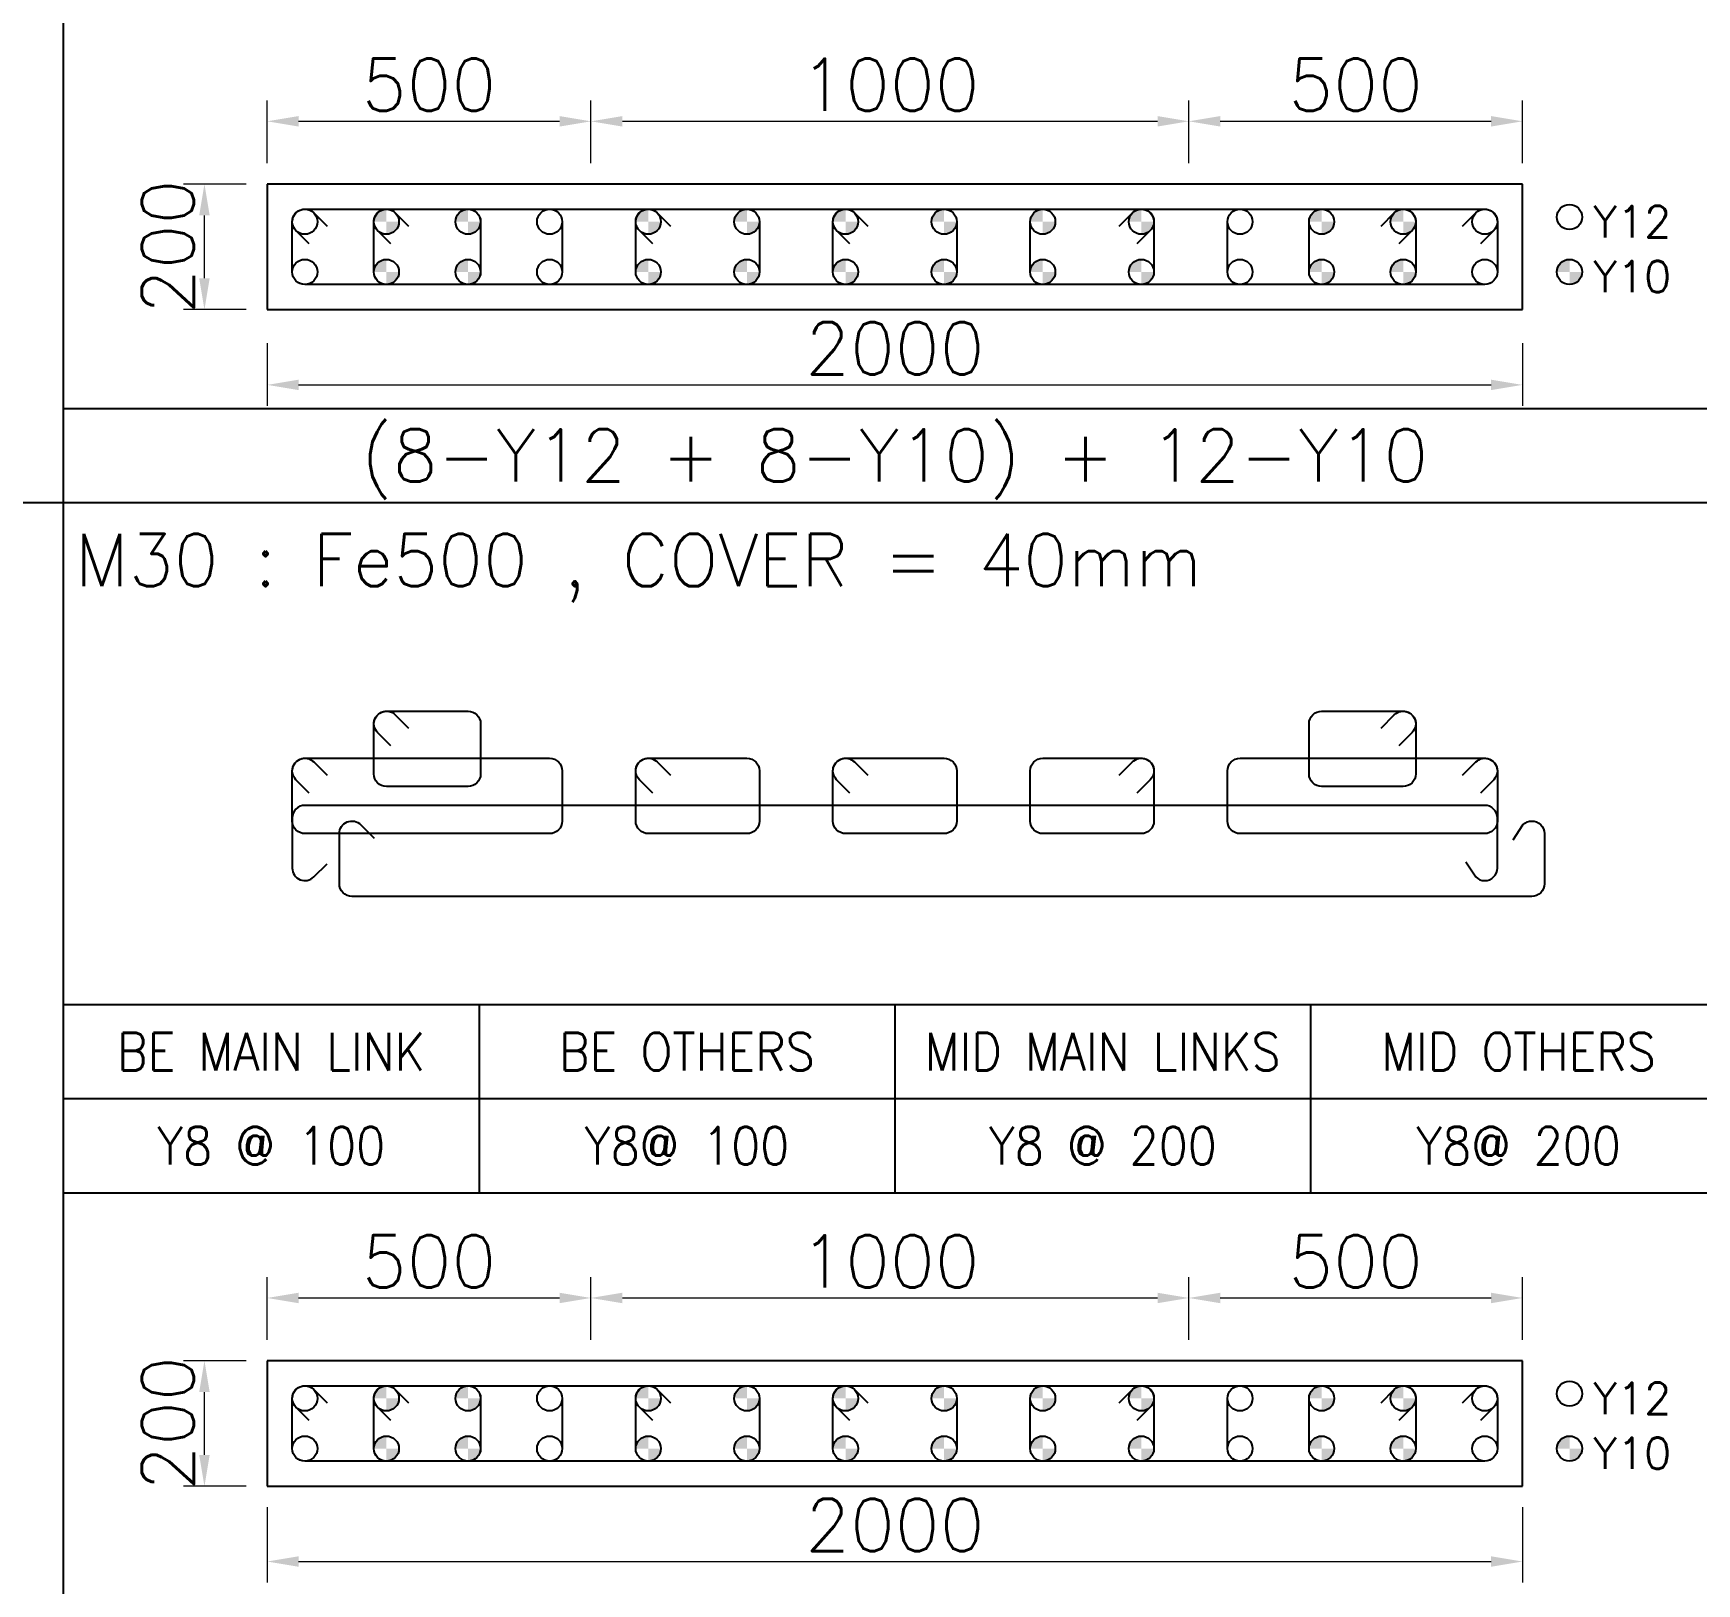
# Model space of a CAD drawing. Header units: millimetres. Extents: x -28339001 to -28288919, y 786803 to 887141.
# Drawn here: x -28332637 to -28324686, y 841807 to 849219 of the extents above; entities that cross this region are included whole.
import ezdxf
from ezdxf.enums import TextEntityAlignment as Align

# ---------------------------------------------------------------- set-up
doc = ezdxf.new("R2010")
doc.units = ezdxf.units.MM
doc.header["$LTSCALE"] = 1000
doc.header["$MEASUREMENT"] = 0
doc.header["$PDMODE"] = 34
doc.header["$PDSIZE"] = -8
doc.layers.get('0').update_dxf_attribs({"lineweight": 5})
for name, color, linetype in [('04 NORMAL TEXT.', 4, 'Continuous'), ('09 COL TEXT-SCH', 2, 'Continuous'), ('14 REINF', 6, 'Continuous'), ('22 TABLE FRAME', 5, 'Continuous'), ('23 STIRRUPS', 5, 'Continuous'), ('TEXT', 4, 'Continuous')]:
    doc.layers.add(name, color=color, linetype=linetype)
doc.layers.add('19 COLUMN', color=1, linetype='Continuous', lineweight=25)
doc.styles.add('ROMANS', font='simplex.shx')
doc.dimstyles.new('D 50', dxfattribs={"dimscale": 100, "dimtxt": 3, "dimasz": 1.5, "dimexe": 1, "dimexo": 1, "dimgap": 0.5, "dimtad": 1, "dimdec": 0, "dimdsep": 46, "dimtxsty": 'ROMANS', "dimcen": 2.5, "dimclrd": 5, "dimclre": 5, "dimclrt": 4, "dimadec": 0, "dimazin": 0, "dimtfac": 1, "dimtdec": 0, "dimtmove": 0, "dimatfit": 3, "dimfxl": 1, "dimlwd": 0, "dimlwe": 0, "dimarcsym": 0})

# ---------------------------------------------------------------- blocks, each defined once
blk = doc.blocks.new('*D33')
at = {"color": 5, "lineweight": 0, "transparency": 16777216}
for p, q in [((-28331518.5659, 842173.0245), (-28331518.5659, 841813.0245)), ((-28325518.5659, 842173.0245), (-28325518.5659, 841813.0245)), ((-28331368.5659, 841913.0245), (-28325668.5659, 841913.0245))]:
    blk.add_line(p, q, dxfattribs=at)
at = {"color": 5, "transparency": 16777216}
for points in [[(-28331368.5659, 841938.0245), (-28331368.5659, 841888.0245), (-28331518.5659, 841913.0245)], [(-28325668.5659, 841888.0245), (-28325668.5659, 841938.0245), (-28325518.5659, 841913.0245)]]:
    blk.add_solid(points, dxfattribs=at)
at = {"layer": 'Defpoints', "color": 0, "transparency": 16777216}
for p in [(-28331518.5659, 842273.0245), (-28325518.5659, 842273.0245), (-28325518.5659, 841913.0245)]:
    blk.add_point(p, dxfattribs=at)
at = {"color": 4, "transparency": 16777216, "insert": (-28328518.5659, 842088.0245), "char_height": 250, "attachment_point": 5, "style": 'ROMANS'}
blk.add_mtext('2000', dxfattribs=at)
blk = doc.blocks.new('*D34')
at = {"color": 5, "lineweight": 0, "transparency": 16777216}
for p, q in [((-28331518.5659, 847738.0245), (-28331518.5659, 847438.0245)), ((-28325518.5659, 847738.0245), (-28325518.5659, 847438.0245)), ((-28331368.5659, 847538.0245), (-28325668.5659, 847538.0245))]:
    blk.add_line(p, q, dxfattribs=at)
at = {"color": 5, "transparency": 16777216}
for points in [[(-28331368.5659, 847563.0245), (-28331368.5659, 847513.0245), (-28331518.5659, 847538.0245)], [(-28325668.5659, 847513.0245), (-28325668.5659, 847563.0245), (-28325518.5659, 847538.0245)]]:
    blk.add_solid(points, dxfattribs=at)
at = {"layer": 'Defpoints', "color": 0, "transparency": 16777216}
for p in [(-28331518.5659, 847838.0245), (-28325518.5659, 847838.0245), (-28325518.5659, 847538.0245)]:
    blk.add_point(p, dxfattribs=at)
at = {"color": 4, "transparency": 16777216, "insert": (-28328518.5659, 847713.0245), "char_height": 250, "attachment_point": 5, "style": 'ROMANS'}
blk.add_mtext('2000', dxfattribs=at)
blk = doc.blocks.new('*D83')
at = {"color": 5, "lineweight": 0, "transparency": 16777216}
for p, q in [((-28331618.5659, 842873.0245), (-28331918.5659, 842873.0245)), ((-28331818.5659, 842423.0245), (-28331818.5659, 842723.0245)), ((-28331618.5659, 842273.0245), (-28331918.5659, 842273.0245))]:
    blk.add_line(p, q, dxfattribs=at)
at = {"color": 5, "transparency": 16777216}
for points in [[(-28331793.5659, 842723.0245), (-28331843.5659, 842723.0245), (-28331818.5659, 842873.0245)], [(-28331843.5659, 842423.0245), (-28331793.5659, 842423.0245), (-28331818.5659, 842273.0245)]]:
    blk.add_solid(points, dxfattribs=at)
at = {"layer": 'Defpoints', "color": 0, "transparency": 16777216}
for p in [(-28331818.5659, 842873.0245), (-28331518.5659, 842873.0245), (-28331518.5659, 842273.0245)]:
    blk.add_point(p, dxfattribs=at)
at = {"color": 4, "transparency": 16777216, "insert": (-28331993.5659, 842573.0245), "char_height": 250, "attachment_point": 5, "rotation": 90, "style": 'ROMANS'}
blk.add_mtext('200', dxfattribs=at)
blk = doc.blocks.new('*D84')
at = {"color": 5, "lineweight": 0, "transparency": 16777216}
for p, q in [((-28331518.5659, 842973.0245), (-28331518.5659, 843273.0245)), ((-28329971.0216, 842973.0245), (-28329971.0216, 843273.0245)), ((-28331368.5659, 843173.0245), (-28330121.0216, 843173.0245))]:
    blk.add_line(p, q, dxfattribs=at)
at = {"color": 5, "transparency": 16777216}
for points in [[(-28331368.5659, 843198.0245), (-28331368.5659, 843148.0245), (-28331518.5659, 843173.0245)], [(-28330121.0216, 843148.0245), (-28330121.0216, 843198.0245), (-28329971.0216, 843173.0245)]]:
    blk.add_solid(points, dxfattribs=at)
at = {"layer": 'Defpoints', "color": 0, "transparency": 16777216}
for p in [(-28329971.0216, 843173.0245), (-28331518.5659, 842873.0245), (-28329971.0216, 842873.0245)]:
    blk.add_point(p, dxfattribs=at)
at = {"color": 4, "transparency": 16777216, "insert": (-28330744.79375, 843348.0245), "char_height": 250, "attachment_point": 5, "style": 'ROMANS'}
blk.add_mtext('500', dxfattribs=at)
blk = doc.blocks.new('*D85')
at = {"color": 5, "lineweight": 0, "transparency": 16777216}
for p, q in [((-28329971.0216, 842973.0245), (-28329971.0216, 843273.0245)), ((-28327112.9038, 842973.0245), (-28327112.9038, 843273.0245)), ((-28329821.0216, 843173.0245), (-28327262.9038, 843173.0245))]:
    blk.add_line(p, q, dxfattribs=at)
at = {"color": 5, "transparency": 16777216}
for points in [[(-28329821.0216, 843198.0245), (-28329821.0216, 843148.0245), (-28329971.0216, 843173.0245)], [(-28327262.9038, 843148.0245), (-28327262.9038, 843198.0245), (-28327112.9038, 843173.0245)]]:
    blk.add_solid(points, dxfattribs=at)
at = {"layer": 'Defpoints', "color": 0, "transparency": 16777216}
for p in [(-28327112.9038, 843173.0245), (-28329971.0216, 842873.0245), (-28327112.9038, 842873.0245)]:
    blk.add_point(p, dxfattribs=at)
at = {"color": 4, "transparency": 16777216, "insert": (-28328541.9627, 843348.0245), "char_height": 250, "attachment_point": 5, "style": 'ROMANS'}
blk.add_mtext('1000', dxfattribs=at)
blk = doc.blocks.new('*D86')
at = {"color": 5, "lineweight": 0, "transparency": 16777216}
for p, q in [((-28327112.9038, 842973.0245), (-28327112.9038, 843273.0245)), ((-28325518.5659, 842973.0245), (-28325518.5659, 843273.0245)), ((-28326962.9038, 843173.0245), (-28325668.5659, 843173.0245))]:
    blk.add_line(p, q, dxfattribs=at)
at = {"color": 5, "transparency": 16777216}
for points in [[(-28326962.9038, 843198.0245), (-28326962.9038, 843148.0245), (-28327112.9038, 843173.0245)], [(-28325668.5659, 843148.0245), (-28325668.5659, 843198.0245), (-28325518.5659, 843173.0245)]]:
    blk.add_solid(points, dxfattribs=at)
at = {"layer": 'Defpoints', "color": 0, "transparency": 16777216}
for p in [(-28325518.5659, 843173.0245), (-28327112.9038, 842873.0245), (-28325518.5659, 842873.0245)]:
    blk.add_point(p, dxfattribs=at)
at = {"color": 4, "transparency": 16777216, "insert": (-28326315.73485, 843348.0245), "char_height": 250, "attachment_point": 5, "style": 'ROMANS'}
blk.add_mtext('500', dxfattribs=at)
blk = doc.blocks.new('*D87')
at = {"color": 5, "lineweight": 0, "transparency": 16777216}
for p, q in [((-28331618.5659, 848498.0245), (-28331918.5659, 848498.0245)), ((-28331818.5659, 848048.0245), (-28331818.5659, 848348.0245)), ((-28331618.5659, 847898.0245), (-28331918.5659, 847898.0245))]:
    blk.add_line(p, q, dxfattribs=at)
at = {"color": 5, "transparency": 16777216}
for points in [[(-28331793.5659, 848348.0245), (-28331843.5659, 848348.0245), (-28331818.5659, 848498.0245)], [(-28331843.5659, 848048.0245), (-28331793.5659, 848048.0245), (-28331818.5659, 847898.0245)]]:
    blk.add_solid(points, dxfattribs=at)
at = {"layer": 'Defpoints', "color": 0, "transparency": 16777216}
for p in [(-28331818.5659, 848498.0245), (-28331518.5659, 848498.0245), (-28331518.5659, 847898.0245)]:
    blk.add_point(p, dxfattribs=at)
at = {"color": 4, "transparency": 16777216, "insert": (-28331993.5659, 848198.0245), "char_height": 250, "attachment_point": 5, "rotation": 90, "style": 'ROMANS'}
blk.add_mtext('200', dxfattribs=at)
blk = doc.blocks.new('*D88')
at = {"color": 5, "lineweight": 0, "transparency": 16777216}
for p, q in [((-28331518.5659, 848598.0245), (-28331518.5659, 848898.0245)), ((-28329971.0216, 848598.0245), (-28329971.0216, 848898.0245)), ((-28331368.5659, 848798.0245), (-28330121.0216, 848798.0245))]:
    blk.add_line(p, q, dxfattribs=at)
at = {"color": 5, "transparency": 16777216}
for points in [[(-28331368.5659, 848823.0245), (-28331368.5659, 848773.0245), (-28331518.5659, 848798.0245)], [(-28330121.0216, 848773.0245), (-28330121.0216, 848823.0245), (-28329971.0216, 848798.0245)]]:
    blk.add_solid(points, dxfattribs=at)
at = {"layer": 'Defpoints', "color": 0, "transparency": 16777216}
for p in [(-28329971.0216, 848798.0245), (-28331518.5659, 848498.0245), (-28329971.0216, 848498.0245)]:
    blk.add_point(p, dxfattribs=at)
at = {"color": 4, "transparency": 16777216, "insert": (-28330744.79375, 848973.0245), "char_height": 250, "attachment_point": 5, "style": 'ROMANS'}
blk.add_mtext('500', dxfattribs=at)
blk = doc.blocks.new('*D89')
at = {"color": 5, "lineweight": 0, "transparency": 16777216}
for p, q in [((-28329971.0216, 848598.0245), (-28329971.0216, 848898.0245)), ((-28327112.9038, 848598.0245), (-28327112.9038, 848898.0245)), ((-28329821.0216, 848798.0245), (-28327262.9038, 848798.0245))]:
    blk.add_line(p, q, dxfattribs=at)
at = {"color": 5, "transparency": 16777216}
for points in [[(-28329821.0216, 848823.0245), (-28329821.0216, 848773.0245), (-28329971.0216, 848798.0245)], [(-28327262.9038, 848773.0245), (-28327262.9038, 848823.0245), (-28327112.9038, 848798.0245)]]:
    blk.add_solid(points, dxfattribs=at)
at = {"layer": 'Defpoints', "color": 0, "transparency": 16777216}
for p in [(-28327112.9038, 848798.0245), (-28329971.0216, 848498.0245), (-28327112.9038, 848498.0245)]:
    blk.add_point(p, dxfattribs=at)
at = {"color": 4, "transparency": 16777216, "insert": (-28328541.9627, 848973.0245), "char_height": 250, "attachment_point": 5, "style": 'ROMANS'}
blk.add_mtext('1000', dxfattribs=at)
blk = doc.blocks.new('*D90')
at = {"color": 5, "lineweight": 0, "transparency": 16777216}
for p, q in [((-28327112.9038, 848598.0245), (-28327112.9038, 848898.0245)), ((-28325518.5659, 848598.0245), (-28325518.5659, 848898.0245)), ((-28326962.9038, 848798.0245), (-28325668.5659, 848798.0245))]:
    blk.add_line(p, q, dxfattribs=at)
at = {"color": 5, "transparency": 16777216}
for points in [[(-28326962.9038, 848823.0245), (-28326962.9038, 848773.0245), (-28327112.9038, 848798.0245)], [(-28325668.5659, 848773.0245), (-28325668.5659, 848823.0245), (-28325518.5659, 848798.0245)]]:
    blk.add_solid(points, dxfattribs=at)
at = {"layer": 'Defpoints', "color": 0, "transparency": 16777216}
for p in [(-28325518.5659, 848798.0245), (-28327112.9038, 848498.0245), (-28325518.5659, 848498.0245)]:
    blk.add_point(p, dxfattribs=at)
at = {"color": 4, "transparency": 16777216, "insert": (-28326315.73485, 848973.0245), "char_height": 250, "attachment_point": 5, "style": 'ROMANS'}
blk.add_mtext('500', dxfattribs=at)

msp = doc.modelspace()

# ---------------------------------------------------------------- hatches: boundary and pattern name
at = {"layer": '14 REINF'}
h = msp.add_hatch(color=6, dxfattribs=at)
edge = h.paths.add_edge_path(flags=0)
edge.add_line((-28331008.6, 848318), (-28330948.6, 848318))
edge.add_line((-28330948.6, 848318), (-28330948.6, 848378))
edge.add_arc((-28330948.6, 848318), 60, 90, 180)
edge = h.paths.add_edge_path(flags=0)
edge.add_line((-28330888.6, 848318), (-28330948.6, 848318))
edge.add_line((-28330948.6, 848318), (-28330948.6, 848258))
edge.add_arc((-28330948.6, 848318), 60, 270, 360)
h = msp.add_hatch(color=6, dxfattribs=at)
edge = h.paths.add_edge_path(flags=0)
edge.add_line((-28330618.6, 848318), (-28330558.6, 848318))
edge.add_line((-28330558.6, 848318), (-28330558.6, 848378))
edge.add_arc((-28330558.6, 848318), 60, 90, 180)
edge = h.paths.add_edge_path(flags=0)
edge.add_line((-28330498.6, 848318), (-28330558.6, 848318))
edge.add_line((-28330558.6, 848318), (-28330558.6, 848258))
edge.add_arc((-28330558.6, 848318), 60, 270, 360)
h = msp.add_hatch(color=6, dxfattribs=at)
edge = h.paths.add_edge_path(flags=0)
edge.add_line((-28329757.1, 848318), (-28329697.1, 848318))
edge.add_line((-28329697.1, 848318), (-28329697.1, 848378))
edge.add_arc((-28329697.1, 848318), 60, 90, 180)
edge = h.paths.add_edge_path(flags=0)
edge.add_line((-28329637.1, 848318), (-28329697.1, 848318))
edge.add_line((-28329697.1, 848318), (-28329697.1, 848258))
edge.add_arc((-28329697.1, 848318), 60, 270, 360)
h = msp.add_hatch(color=6, dxfattribs=at)
edge = h.paths.add_edge_path(flags=0)
edge.add_line((-28329285.7, 848318), (-28329225.7, 848318))
edge.add_line((-28329225.7, 848318), (-28329225.7, 848378))
edge.add_arc((-28329225.7, 848318), 60, 90, 180)
edge = h.paths.add_edge_path(flags=0)
edge.add_line((-28329165.7, 848318), (-28329225.7, 848318))
edge.add_line((-28329225.7, 848318), (-28329225.7, 848258))
edge.add_arc((-28329225.7, 848318), 60, 270, 360)
h = msp.add_hatch(color=6, dxfattribs=at)
edge = h.paths.add_edge_path(flags=0)
edge.add_line((-28328814.3, 848318), (-28328754.3, 848318))
edge.add_line((-28328754.3, 848318), (-28328754.3, 848378))
edge.add_arc((-28328754.3, 848318), 60, 90, 180)
edge = h.paths.add_edge_path(flags=0)
edge.add_line((-28328694.3, 848318), (-28328754.3, 848318))
edge.add_line((-28328754.3, 848318), (-28328754.3, 848258))
edge.add_arc((-28328754.3, 848318), 60, 270, 360)
h = msp.add_hatch(color=6, dxfattribs=at)
edge = h.paths.add_edge_path(flags=0)
edge.add_line((-28328342.9, 848318), (-28328282.9, 848318))
edge.add_line((-28328282.9, 848318), (-28328282.9, 848378))
edge.add_arc((-28328282.9, 848318), 60, 90, 180)
edge = h.paths.add_edge_path(flags=0)
edge.add_line((-28328222.9, 848318), (-28328282.9, 848318))
edge.add_line((-28328282.9, 848318), (-28328282.9, 848258))
edge.add_arc((-28328282.9, 848318), 60, 270, 360)
h = msp.add_hatch(color=6, dxfattribs=at)
edge = h.paths.add_edge_path(flags=0)
edge.add_line((-28327871.4, 848318), (-28327811.4, 848318))
edge.add_line((-28327811.4, 848318), (-28327811.4, 848378))
edge.add_arc((-28327811.4, 848318), 60, 90, 180)
edge = h.paths.add_edge_path(flags=0)
edge.add_line((-28327751.4, 848318), (-28327811.4, 848318))
edge.add_line((-28327811.4, 848318), (-28327811.4, 848258))
edge.add_arc((-28327811.4, 848318), 60, 270, 360)
h = msp.add_hatch(color=6, dxfattribs=at)
edge = h.paths.add_edge_path(flags=0)
edge.add_line((-28327400, 848318), (-28327340, 848318))
edge.add_line((-28327340, 848318), (-28327340, 848378))
edge.add_arc((-28327340, 848318), 60, 90, 180)
edge = h.paths.add_edge_path(flags=0)
edge.add_line((-28327280, 848318), (-28327340, 848318))
edge.add_line((-28327340, 848318), (-28327340, 848258))
edge.add_arc((-28327340, 848318), 60, 270, 360)
h = msp.add_hatch(color=6, dxfattribs=at)
edge = h.paths.add_edge_path(flags=0)
edge.add_line((-28326538.6, 848318), (-28326478.6, 848318))
edge.add_line((-28326478.6, 848318), (-28326478.6, 848378))
edge.add_arc((-28326478.6, 848318), 60, 90, 180)
edge = h.paths.add_edge_path(flags=0)
edge.add_line((-28326418.6, 848318), (-28326478.6, 848318))
edge.add_line((-28326478.6, 848318), (-28326478.6, 848258))
edge.add_arc((-28326478.6, 848318), 60, 270, 360)
h = msp.add_hatch(color=6, dxfattribs=at)
edge = h.paths.add_edge_path(flags=0)
edge.add_line((-28326148.6, 848318), (-28326088.6, 848318))
edge.add_line((-28326088.6, 848318), (-28326088.6, 848378))
edge.add_arc((-28326088.6, 848318), 60, 90, 180)
edge = h.paths.add_edge_path(flags=0)
edge.add_line((-28326028.6, 848318), (-28326088.6, 848318))
edge.add_line((-28326088.6, 848318), (-28326088.6, 848258))
edge.add_arc((-28326088.6, 848318), 60, 270, 360)
h = msp.add_hatch(color=6, dxfattribs=at)
edge = h.paths.add_edge_path(flags=0)
edge.add_line((-28331008.6, 848078), (-28330948.6, 848078))
edge.add_line((-28330948.6, 848078), (-28330948.6, 848138))
edge.add_arc((-28330948.6, 848078), 60, 90, 180)
edge = h.paths.add_edge_path(flags=0)
edge.add_line((-28330888.6, 848078), (-28330948.6, 848078))
edge.add_line((-28330948.6, 848078), (-28330948.6, 848018))
edge.add_arc((-28330948.6, 848078), 60, 270, 360)
h = msp.add_hatch(color=6, dxfattribs=at)
edge = h.paths.add_edge_path(flags=0)
edge.add_line((-28330618.6, 848078), (-28330558.6, 848078))
edge.add_line((-28330558.6, 848078), (-28330558.6, 848138))
edge.add_arc((-28330558.6, 848078), 60, 90, 180)
edge = h.paths.add_edge_path(flags=0)
edge.add_line((-28330498.6, 848078), (-28330558.6, 848078))
edge.add_line((-28330558.6, 848078), (-28330558.6, 848018))
edge.add_arc((-28330558.6, 848078), 60, 270, 360)
h = msp.add_hatch(color=6, dxfattribs=at)
edge = h.paths.add_edge_path(flags=0)
edge.add_line((-28329757.1, 848078), (-28329697.1, 848078))
edge.add_line((-28329697.1, 848078), (-28329697.1, 848138))
edge.add_arc((-28329697.1, 848078), 60, 90, 180)
edge = h.paths.add_edge_path(flags=0)
edge.add_line((-28329637.1, 848078), (-28329697.1, 848078))
edge.add_line((-28329697.1, 848078), (-28329697.1, 848018))
edge.add_arc((-28329697.1, 848078), 60, 270, 360)
h = msp.add_hatch(color=6, dxfattribs=at)
edge = h.paths.add_edge_path(flags=0)
edge.add_line((-28329285.7, 848078), (-28329225.7, 848078))
edge.add_line((-28329225.7, 848078), (-28329225.7, 848138))
edge.add_arc((-28329225.7, 848078), 60, 90, 180)
edge = h.paths.add_edge_path(flags=0)
edge.add_line((-28329165.7, 848078), (-28329225.7, 848078))
edge.add_line((-28329225.7, 848078), (-28329225.7, 848018))
edge.add_arc((-28329225.7, 848078), 60, 270, 360)
h = msp.add_hatch(color=6, dxfattribs=at)
edge = h.paths.add_edge_path(flags=0)
edge.add_line((-28328814.3, 848078), (-28328754.3, 848078))
edge.add_line((-28328754.3, 848078), (-28328754.3, 848138))
edge.add_arc((-28328754.3, 848078), 60, 90, 180)
edge = h.paths.add_edge_path(flags=0)
edge.add_line((-28328694.3, 848078), (-28328754.3, 848078))
edge.add_line((-28328754.3, 848078), (-28328754.3, 848018))
edge.add_arc((-28328754.3, 848078), 60, 270, 360)
h = msp.add_hatch(color=6, dxfattribs=at)
edge = h.paths.add_edge_path(flags=0)
edge.add_line((-28328342.9, 848078), (-28328282.9, 848078))
edge.add_line((-28328282.9, 848078), (-28328282.9, 848138))
edge.add_arc((-28328282.9, 848078), 60, 90, 180)
edge = h.paths.add_edge_path(flags=0)
edge.add_line((-28328222.9, 848078), (-28328282.9, 848078))
edge.add_line((-28328282.9, 848078), (-28328282.9, 848018))
edge.add_arc((-28328282.9, 848078), 60, 270, 360)
h = msp.add_hatch(color=6, dxfattribs=at)
edge = h.paths.add_edge_path(flags=0)
edge.add_line((-28327871.4, 848078), (-28327811.4, 848078))
edge.add_line((-28327811.4, 848078), (-28327811.4, 848138))
edge.add_arc((-28327811.4, 848078), 60, 90, 180)
edge = h.paths.add_edge_path(flags=0)
edge.add_line((-28327751.4, 848078), (-28327811.4, 848078))
edge.add_line((-28327811.4, 848078), (-28327811.4, 848018))
edge.add_arc((-28327811.4, 848078), 60, 270, 360)
h = msp.add_hatch(color=6, dxfattribs=at)
edge = h.paths.add_edge_path(flags=0)
edge.add_line((-28327400, 848078), (-28327340, 848078))
edge.add_line((-28327340, 848078), (-28327340, 848138))
edge.add_arc((-28327340, 848078), 60, 90, 180)
edge = h.paths.add_edge_path(flags=0)
edge.add_line((-28327280, 848078), (-28327340, 848078))
edge.add_line((-28327340, 848078), (-28327340, 848018))
edge.add_arc((-28327340, 848078), 60, 270, 360)
h = msp.add_hatch(color=6, dxfattribs=at)
edge = h.paths.add_edge_path(flags=0)
edge.add_line((-28326538.6, 848078), (-28326478.6, 848078))
edge.add_line((-28326478.6, 848078), (-28326478.6, 848138))
edge.add_arc((-28326478.6, 848078), 60, 90, 180)
edge = h.paths.add_edge_path(flags=0)
edge.add_line((-28326418.6, 848078), (-28326478.6, 848078))
edge.add_line((-28326478.6, 848078), (-28326478.6, 848018))
edge.add_arc((-28326478.6, 848078), 60, 270, 360)
h = msp.add_hatch(color=6, dxfattribs=at)
edge = h.paths.add_edge_path(flags=0)
edge.add_line((-28326148.6, 848078), (-28326088.6, 848078))
edge.add_line((-28326088.6, 848078), (-28326088.6, 848138))
edge.add_arc((-28326088.6, 848078), 60, 90, 180)
edge = h.paths.add_edge_path(flags=0)
edge.add_line((-28326028.6, 848078), (-28326088.6, 848078))
edge.add_line((-28326088.6, 848078), (-28326088.6, 848018))
edge.add_arc((-28326088.6, 848078), 60, 270, 360)
h = msp.add_hatch(color=6, dxfattribs=at)
edge = h.paths.add_edge_path(flags=0)
edge.add_line((-28325353.6, 848078), (-28325293.6, 848078))
edge.add_line((-28325293.6, 848078), (-28325293.6, 848138))
edge.add_arc((-28325293.6, 848078), 60, 90, 180)
edge = h.paths.add_edge_path(flags=0)
edge.add_line((-28325233.6, 848078), (-28325293.6, 848078))
edge.add_line((-28325293.6, 848078), (-28325293.6, 848018))
edge.add_arc((-28325293.6, 848078), 60, 270, 360)
h = msp.add_hatch(color=6, dxfattribs=at)
edge = h.paths.add_edge_path(flags=0)
edge.add_line((-28331008.6, 842693), (-28330948.6, 842693))
edge.add_line((-28330948.6, 842693), (-28330948.6, 842753))
edge.add_arc((-28330948.6, 842693), 60, 90, 180)
edge = h.paths.add_edge_path(flags=0)
edge.add_line((-28330888.6, 842693), (-28330948.6, 842693))
edge.add_line((-28330948.6, 842693), (-28330948.6, 842633))
edge.add_arc((-28330948.6, 842693), 60, 270, 360)
h = msp.add_hatch(color=6, dxfattribs=at)
edge = h.paths.add_edge_path(flags=0)
edge.add_line((-28330618.6, 842693), (-28330558.6, 842693))
edge.add_line((-28330558.6, 842693), (-28330558.6, 842753))
edge.add_arc((-28330558.6, 842693), 60, 90, 180)
edge = h.paths.add_edge_path(flags=0)
edge.add_line((-28330498.6, 842693), (-28330558.6, 842693))
edge.add_line((-28330558.6, 842693), (-28330558.6, 842633))
edge.add_arc((-28330558.6, 842693), 60, 270, 360)
h = msp.add_hatch(color=6, dxfattribs=at)
edge = h.paths.add_edge_path(flags=0)
edge.add_line((-28329757.1, 842693), (-28329697.1, 842693))
edge.add_line((-28329697.1, 842693), (-28329697.1, 842753))
edge.add_arc((-28329697.1, 842693), 60, 90, 180)
edge = h.paths.add_edge_path(flags=0)
edge.add_line((-28329637.1, 842693), (-28329697.1, 842693))
edge.add_line((-28329697.1, 842693), (-28329697.1, 842633))
edge.add_arc((-28329697.1, 842693), 60, 270, 360)
h = msp.add_hatch(color=6, dxfattribs=at)
edge = h.paths.add_edge_path(flags=0)
edge.add_line((-28329285.7, 842693), (-28329225.7, 842693))
edge.add_line((-28329225.7, 842693), (-28329225.7, 842753))
edge.add_arc((-28329225.7, 842693), 60, 90, 180)
edge = h.paths.add_edge_path(flags=0)
edge.add_line((-28329165.7, 842693), (-28329225.7, 842693))
edge.add_line((-28329225.7, 842693), (-28329225.7, 842633))
edge.add_arc((-28329225.7, 842693), 60, 270, 360)
h = msp.add_hatch(color=6, dxfattribs=at)
edge = h.paths.add_edge_path(flags=0)
edge.add_line((-28328814.3, 842693), (-28328754.3, 842693))
edge.add_line((-28328754.3, 842693), (-28328754.3, 842753))
edge.add_arc((-28328754.3, 842693), 60, 90, 180)
edge = h.paths.add_edge_path(flags=0)
edge.add_line((-28328694.3, 842693), (-28328754.3, 842693))
edge.add_line((-28328754.3, 842693), (-28328754.3, 842633))
edge.add_arc((-28328754.3, 842693), 60, 270, 360)
h = msp.add_hatch(color=6, dxfattribs=at)
edge = h.paths.add_edge_path(flags=0)
edge.add_line((-28328342.9, 842693), (-28328282.9, 842693))
edge.add_line((-28328282.9, 842693), (-28328282.9, 842753))
edge.add_arc((-28328282.9, 842693), 60, 90, 180)
edge = h.paths.add_edge_path(flags=0)
edge.add_line((-28328222.9, 842693), (-28328282.9, 842693))
edge.add_line((-28328282.9, 842693), (-28328282.9, 842633))
edge.add_arc((-28328282.9, 842693), 60, 270, 360)
h = msp.add_hatch(color=6, dxfattribs=at)
edge = h.paths.add_edge_path(flags=0)
edge.add_line((-28327871.4, 842693), (-28327811.4, 842693))
edge.add_line((-28327811.4, 842693), (-28327811.4, 842753))
edge.add_arc((-28327811.4, 842693), 60, 90, 180)
edge = h.paths.add_edge_path(flags=0)
edge.add_line((-28327751.4, 842693), (-28327811.4, 842693))
edge.add_line((-28327811.4, 842693), (-28327811.4, 842633))
edge.add_arc((-28327811.4, 842693), 60, 270, 360)
h = msp.add_hatch(color=6, dxfattribs=at)
edge = h.paths.add_edge_path(flags=0)
edge.add_line((-28327400, 842693), (-28327340, 842693))
edge.add_line((-28327340, 842693), (-28327340, 842753))
edge.add_arc((-28327340, 842693), 60, 90, 180)
edge = h.paths.add_edge_path(flags=0)
edge.add_line((-28327280, 842693), (-28327340, 842693))
edge.add_line((-28327340, 842693), (-28327340, 842633))
edge.add_arc((-28327340, 842693), 60, 270, 360)
h = msp.add_hatch(color=6, dxfattribs=at)
edge = h.paths.add_edge_path(flags=0)
edge.add_line((-28326538.6, 842693), (-28326478.6, 842693))
edge.add_line((-28326478.6, 842693), (-28326478.6, 842753))
edge.add_arc((-28326478.6, 842693), 60, 90, 180)
edge = h.paths.add_edge_path(flags=0)
edge.add_line((-28326418.6, 842693), (-28326478.6, 842693))
edge.add_line((-28326478.6, 842693), (-28326478.6, 842633))
edge.add_arc((-28326478.6, 842693), 60, 270, 360)
h = msp.add_hatch(color=6, dxfattribs=at)
edge = h.paths.add_edge_path(flags=0)
edge.add_line((-28326148.6, 842693), (-28326088.6, 842693))
edge.add_line((-28326088.6, 842693), (-28326088.6, 842753))
edge.add_arc((-28326088.6, 842693), 60, 90, 180)
edge = h.paths.add_edge_path(flags=0)
edge.add_line((-28326028.6, 842693), (-28326088.6, 842693))
edge.add_line((-28326088.6, 842693), (-28326088.6, 842633))
edge.add_arc((-28326088.6, 842693), 60, 270, 360)
h = msp.add_hatch(color=6, dxfattribs=at)
edge = h.paths.add_edge_path(flags=0)
edge.add_line((-28331008.6, 842453), (-28330948.6, 842453))
edge.add_line((-28330948.6, 842453), (-28330948.6, 842513))
edge.add_arc((-28330948.6, 842453), 60, 90, 180)
edge = h.paths.add_edge_path(flags=0)
edge.add_line((-28330888.6, 842453), (-28330948.6, 842453))
edge.add_line((-28330948.6, 842453), (-28330948.6, 842393))
edge.add_arc((-28330948.6, 842453), 60, 270, 360)
h = msp.add_hatch(color=6, dxfattribs=at)
edge = h.paths.add_edge_path(flags=0)
edge.add_line((-28330618.6, 842453), (-28330558.6, 842453))
edge.add_line((-28330558.6, 842453), (-28330558.6, 842513))
edge.add_arc((-28330558.6, 842453), 60, 90, 180)
edge = h.paths.add_edge_path(flags=0)
edge.add_line((-28330498.6, 842453), (-28330558.6, 842453))
edge.add_line((-28330558.6, 842453), (-28330558.6, 842393))
edge.add_arc((-28330558.6, 842453), 60, 270, 360)
h = msp.add_hatch(color=6, dxfattribs=at)
edge = h.paths.add_edge_path(flags=0)
edge.add_line((-28329757.1, 842453), (-28329697.1, 842453))
edge.add_line((-28329697.1, 842453), (-28329697.1, 842513))
edge.add_arc((-28329697.1, 842453), 60, 90, 180)
edge = h.paths.add_edge_path(flags=0)
edge.add_line((-28329637.1, 842453), (-28329697.1, 842453))
edge.add_line((-28329697.1, 842453), (-28329697.1, 842393))
edge.add_arc((-28329697.1, 842453), 60, 270, 360)
h = msp.add_hatch(color=6, dxfattribs=at)
edge = h.paths.add_edge_path(flags=0)
edge.add_line((-28329285.7, 842453), (-28329225.7, 842453))
edge.add_line((-28329225.7, 842453), (-28329225.7, 842513))
edge.add_arc((-28329225.7, 842453), 60, 90, 180)
edge = h.paths.add_edge_path(flags=0)
edge.add_line((-28329165.7, 842453), (-28329225.7, 842453))
edge.add_line((-28329225.7, 842453), (-28329225.7, 842393))
edge.add_arc((-28329225.7, 842453), 60, 270, 360)
h = msp.add_hatch(color=6, dxfattribs=at)
edge = h.paths.add_edge_path(flags=0)
edge.add_line((-28328814.3, 842453), (-28328754.3, 842453))
edge.add_line((-28328754.3, 842453), (-28328754.3, 842513))
edge.add_arc((-28328754.3, 842453), 60, 90, 180)
edge = h.paths.add_edge_path(flags=0)
edge.add_line((-28328694.3, 842453), (-28328754.3, 842453))
edge.add_line((-28328754.3, 842453), (-28328754.3, 842393))
edge.add_arc((-28328754.3, 842453), 60, 270, 360)
h = msp.add_hatch(color=6, dxfattribs=at)
edge = h.paths.add_edge_path(flags=0)
edge.add_line((-28328342.9, 842453), (-28328282.9, 842453))
edge.add_line((-28328282.9, 842453), (-28328282.9, 842513))
edge.add_arc((-28328282.9, 842453), 60, 90, 180)
edge = h.paths.add_edge_path(flags=0)
edge.add_line((-28328222.9, 842453), (-28328282.9, 842453))
edge.add_line((-28328282.9, 842453), (-28328282.9, 842393))
edge.add_arc((-28328282.9, 842453), 60, 270, 360)
h = msp.add_hatch(color=6, dxfattribs=at)
edge = h.paths.add_edge_path(flags=0)
edge.add_line((-28327871.4, 842453), (-28327811.4, 842453))
edge.add_line((-28327811.4, 842453), (-28327811.4, 842513))
edge.add_arc((-28327811.4, 842453), 60, 90, 180)
edge = h.paths.add_edge_path(flags=0)
edge.add_line((-28327751.4, 842453), (-28327811.4, 842453))
edge.add_line((-28327811.4, 842453), (-28327811.4, 842393))
edge.add_arc((-28327811.4, 842453), 60, 270, 360)
h = msp.add_hatch(color=6, dxfattribs=at)
edge = h.paths.add_edge_path(flags=0)
edge.add_line((-28327400, 842453), (-28327340, 842453))
edge.add_line((-28327340, 842453), (-28327340, 842513))
edge.add_arc((-28327340, 842453), 60, 90, 180)
edge = h.paths.add_edge_path(flags=0)
edge.add_line((-28327280, 842453), (-28327340, 842453))
edge.add_line((-28327340, 842453), (-28327340, 842393))
edge.add_arc((-28327340, 842453), 60, 270, 360)
h = msp.add_hatch(color=6, dxfattribs=at)
edge = h.paths.add_edge_path(flags=0)
edge.add_line((-28326538.6, 842453), (-28326478.6, 842453))
edge.add_line((-28326478.6, 842453), (-28326478.6, 842513))
edge.add_arc((-28326478.6, 842453), 60, 90, 180)
edge = h.paths.add_edge_path(flags=0)
edge.add_line((-28326418.6, 842453), (-28326478.6, 842453))
edge.add_line((-28326478.6, 842453), (-28326478.6, 842393))
edge.add_arc((-28326478.6, 842453), 60, 270, 360)
h = msp.add_hatch(color=6, dxfattribs=at)
edge = h.paths.add_edge_path(flags=0)
edge.add_line((-28326148.6, 842453), (-28326088.6, 842453))
edge.add_line((-28326088.6, 842453), (-28326088.6, 842513))
edge.add_arc((-28326088.6, 842453), 60, 90, 180)
edge = h.paths.add_edge_path(flags=0)
edge.add_line((-28326028.6, 842453), (-28326088.6, 842453))
edge.add_line((-28326088.6, 842453), (-28326088.6, 842393))
edge.add_arc((-28326088.6, 842453), 60, 270, 360)
h = msp.add_hatch(color=6, dxfattribs=at)
edge = h.paths.add_edge_path(flags=0)
edge.add_line((-28325353.6, 842453), (-28325293.6, 842453))
edge.add_line((-28325293.6, 842453), (-28325293.6, 842513))
edge.add_arc((-28325293.6, 842453), 60, 90, 180)
edge = h.paths.add_edge_path(flags=0)
edge.add_line((-28325233.6, 842453), (-28325293.6, 842453))
edge.add_line((-28325293.6, 842453), (-28325293.6, 842393))
edge.add_arc((-28325293.6, 842453), 60, 270, 360)

# ---------------------------------------------------------------- linework, layer by layer
at = {"layer": '14 REINF', "color": 6}
for centre in [(-28325293.6, 848340.5), (-28331338.6, 848318), (-28330948.6, 848318), (-28330558.6, 848318), (-28330168.6, 848318), (-28329697.1, 848318), (-28329225.7, 848318), (-28328754.3, 848318), (-28328282.9, 848318), (-28327811.4, 848318), (-28327340, 848318), (-28326868.6, 848318), (-28326478.6, 848318), (-28326088.6, 848318), (-28325698.6, 848318), (-28331338.6, 848078), (-28330948.6, 848078), (-28330558.6, 848078), (-28330168.6, 848078), (-28329697.1, 848078), (-28329225.7, 848078), (-28328754.3, 848078), (-28328282.9, 848078), (-28327811.4, 848078), (-28327340, 848078), (-28326868.6, 848078), (-28326478.6, 848078), (-28326088.6, 848078), (-28325698.6, 848078), (-28325293.6, 848078), (-28331338.6, 842693), (-28330948.6, 842693), (-28330558.6, 842693), (-28330168.6, 842693), (-28329697.1, 842693), (-28329225.7, 842693), (-28328754.3, 842693), (-28328282.9, 842693), (-28327811.4, 842693), (-28327340, 842693), (-28326868.6, 842693), (-28326478.6, 842693), (-28326088.6, 842693), (-28325698.6, 842693), (-28325293.6, 842715.5), (-28331338.6, 842453), (-28330948.6, 842453), (-28330558.6, 842453), (-28330168.6, 842453), (-28329697.1, 842453), (-28329225.7, 842453), (-28328754.3, 842453), (-28328282.9, 842453), (-28327811.4, 842453), (-28327340, 842453), (-28326868.6, 842453), (-28326478.6, 842453), (-28326088.6, 842453), (-28325698.6, 842453), (-28325293.6, 842453)]:
    msp.add_circle(centre, 60, dxfattribs=at)
at = {"layer": '19 COLUMN', "color": 4}
for points in [[(-28325518.6, 848498), (-28331518.6, 848498)], [(-28331518.6, 848498), (-28331518.6, 847898)], [(-28325518.6, 847898), (-28325518.6, 848498)], [(-28331518.6, 847898), (-28325518.6, 847898)], [(-28325518.6, 842873), (-28331518.6, 842873)], [(-28331518.6, 842873), (-28331518.6, 842273)], [(-28325518.6, 842273), (-28325518.6, 842873)], [(-28331518.6, 842273), (-28325518.6, 842273)]]:
    msp.add_lwpolyline(points, dxfattribs=at)
at = {"layer": '22 TABLE FRAME', "color": 5, "linetype": 'Continuous'}
for p, q in [((-28332493.6, 863850.8), (-28332493.6, 789225.8)), ((-28332493.6, 847425.8), (-28315603.6, 847425.8)), ((-28336993.6, 846975.8), (-28315603.6, 846975.8)), ((-28332493.6, 844575.8), (-28315603.6, 844575.8)), ((-28330506.1, 844575.8), (-28330506.1, 843675.8)), ((-28328518.6, 844575.8), (-28328518.6, 843675.8)), ((-28326531.1, 844575.8), (-28326531.1, 843675.8)), ((-28332493.6, 844125.8), (-28315603.6, 844125.8)), ((-28332493.6, 843675.8), (-28315603.6, 843675.8))]:
    msp.add_line(p, q, dxfattribs=at)
at = {"layer": '23 STIRRUPS', "color": 5}
for points in [[(-28331317.4, 848212), (-28331381, 848275.6, -0.668178), (-28331338.6, 848378), (-28325698.6, 848378, -0.414214), (-28325638.6, 848318), (-28325638.6, 848078, -0.414214), (-28325698.6, 848018), (-28331338.6, 848018, -0.414214), (-28331398.6, 848078), (-28331398.6, 848318, -0.668179), (-28331296.1, 848360.5), (-28331232.5, 848296.8)], [(-28331317.4, 848212), (-28331381, 848275.6, -0.668178), (-28331338.6, 848378), (-28330168.6, 848378, -0.414214), (-28330108.6, 848318), (-28330108.6, 848078, -0.414214), (-28330168.6, 848018), (-28331338.6, 848018, -0.414214), (-28331398.6, 848078), (-28331398.6, 848318, -0.668179), (-28331296.1, 848360.5), (-28331232.5, 848296.8)], [(-28330927.4, 848212), (-28330991, 848275.6, -0.668178), (-28330948.6, 848378), (-28330558.6, 848378, -0.414214), (-28330498.6, 848318), (-28330498.6, 848078, -0.414214), (-28330558.6, 848018), (-28330948.6, 848018, -0.414214), (-28331008.6, 848078), (-28331008.6, 848318, -0.668179), (-28330906.1, 848360.5), (-28330842.5, 848296.8)], [(-28329675.9, 848212), (-28329739.5, 848275.6, -0.668042), (-28329697.1, 848378), (-28329225.7, 848378, -0.414067), (-28329165.7, 848318), (-28329165.7, 848078, -0.414067), (-28329225.7, 848018), (-28329697.1, 848018, -0.414104), (-28329757.1, 848078), (-28329757.1, 848318, -0.668179), (-28329654.7, 848360.5), (-28329591, 848296.8)], [(-28328733.1, 848212), (-28328796.7, 848275.6, -0.668223), (-28328754.3, 848378), (-28328282.8, 848378, -0.41425), (-28328222.8, 848318), (-28328222.8, 848078, -0.41425), (-28328282.8, 848018), (-28328754.3, 848018, -0.41425), (-28328814.3, 848078), (-28328814.3, 848318, -0.668179), (-28328711.9, 848360.5), (-28328648.2, 848296.8)], [(-28327446.1, 848296.8), (-28327382.4, 848360.5, -0.668179), (-28327280, 848318), (-28327280, 848078, -0.414104), (-28327340, 848018), (-28327811.4, 848018, -0.414067), (-28327871.4, 848078), (-28327871.4, 848318, -0.414067), (-28327811.4, 848378), (-28327340, 848378, -0.668042), (-28327297.6, 848275.6), (-28327361.2, 848212)], [(-28325804.6, 848296.8), (-28325741, 848360.5, -0.668179), (-28325638.6, 848318), (-28325638.6, 848078, -0.414214), (-28325698.6, 848018), (-28326868.6, 848018, -0.414214), (-28326928.6, 848078), (-28326928.6, 848318, -0.414214), (-28326868.6, 848378), (-28325698.6, 848378, -0.668178), (-28325656.1, 848275.6), (-28325719.8, 848212)], [(-28326194.6, 848296.8), (-28326131, 848360.5, -0.668179), (-28326028.6, 848318), (-28326028.6, 848078, -0.414214), (-28326088.6, 848018), (-28326478.6, 848018, -0.414214), (-28326538.6, 848078), (-28326538.6, 848318, -0.414214), (-28326478.6, 848378), (-28326088.6, 848378, -0.668178), (-28326046.1, 848275.6), (-28326109.8, 848212)], [(-28330927.4, 845812), (-28330991, 845875.6, -0.668178), (-28330948.6, 845978), (-28330558.6, 845978, -0.414214), (-28330498.6, 845918), (-28330498.6, 845678, -0.414214), (-28330558.6, 845618), (-28330948.6, 845618, -0.414214), (-28331008.6, 845678), (-28331008.6, 845918, -0.668179), (-28330906.1, 845960.5), (-28330842.5, 845896.8)], [(-28326194.6, 845896.8), (-28326131, 845960.5, -0.668179), (-28326028.6, 845918), (-28326028.6, 845678, -0.414214), (-28326088.6, 845618), (-28326478.6, 845618, -0.414214), (-28326538.6, 845678), (-28326538.6, 845918, -0.414214), (-28326478.6, 845978), (-28326088.6, 845978, -0.668178), (-28326046.1, 845875.6), (-28326109.8, 845812)], [(-28331317.4, 845587), (-28331381, 845650.6, -0.668178), (-28331338.6, 845753), (-28330168.6, 845753, -0.414214), (-28330108.6, 845693), (-28330108.6, 845453, -0.414214), (-28330168.6, 845393), (-28331338.6, 845393, -0.414214), (-28331398.6, 845453), (-28331398.6, 845693, -0.668179), (-28331296.1, 845735.5), (-28331232.5, 845671.8)], [(-28329675.9, 845587), (-28329739.5, 845650.6, -0.668042), (-28329697.1, 845753), (-28329225.7, 845753, -0.414067), (-28329165.7, 845693), (-28329165.7, 845453, -0.414067), (-28329225.7, 845393), (-28329697.1, 845393, -0.414104), (-28329757.1, 845453), (-28329757.1, 845693, -0.668179), (-28329654.7, 845735.5), (-28329591, 845671.8)], [(-28328733.1, 845587), (-28328796.7, 845650.6, -0.668223), (-28328754.3, 845753), (-28328282.8, 845753, -0.41425), (-28328222.8, 845693), (-28328222.8, 845453, -0.41425), (-28328282.8, 845393), (-28328754.3, 845393, -0.41425), (-28328814.3, 845453), (-28328814.3, 845693, -0.668179), (-28328711.9, 845735.5), (-28328648.2, 845671.8)], [(-28327446.1, 845671.8), (-28327382.4, 845735.5, -0.668179), (-28327280, 845693), (-28327280, 845453, -0.414104), (-28327340, 845393), (-28327811.4, 845393, -0.414067), (-28327871.4, 845453), (-28327871.4, 845693, -0.414067), (-28327811.4, 845753), (-28327340, 845753, -0.668042), (-28327297.6, 845650.6), (-28327361.2, 845587)], [(-28325804.6, 845671.8), (-28325741, 845735.5, -0.668179), (-28325638.6, 845693), (-28325638.6, 845453, -0.414214), (-28325698.6, 845393), (-28326868.6, 845393, -0.414214), (-28326928.6, 845453), (-28326928.6, 845693, -0.414214), (-28326868.6, 845753), (-28325698.6, 845753, -0.668178), (-28325656.1, 845650.6), (-28325719.8, 845587)], [(-28325788.6, 845258), (-28325741, 845185.6, 0.198912), (-28325698.6, 845168, 0.414214), (-28325638.6, 845228), (-28325638.6, 845468, 0.414214), (-28325698.6, 845528), (-28331338.6, 845528, 0.414214), (-28331398.6, 845468), (-28331398.6, 845228, 0.668179), (-28331296.1, 845185.6), (-28331232.5, 845249.2)], [(-28325563.6, 845363), (-28325516, 845435.5, -0.198912), (-28325473.6, 845453, -0.414214), (-28325413.6, 845393), (-28325413.6, 845153, -0.414214), (-28325473.6, 845093), (-28331113.6, 845093, -0.414214), (-28331173.6, 845153), (-28331173.6, 845393, -0.668179), (-28331071.1, 845435.5), (-28331007.5, 845371.8)], [(-28331317.4, 842587), (-28331381, 842650.6, -0.668178), (-28331338.6, 842753), (-28325698.6, 842753, -0.414214), (-28325638.6, 842693), (-28325638.6, 842453, -0.414214), (-28325698.6, 842393), (-28331338.6, 842393, -0.414214), (-28331398.6, 842453), (-28331398.6, 842693, -0.668179), (-28331296.1, 842735.5), (-28331232.5, 842671.8)], [(-28331317.4, 842587), (-28331381, 842650.6, -0.668178), (-28331338.6, 842753), (-28330168.6, 842753, -0.414214), (-28330108.6, 842693), (-28330108.6, 842453, -0.414214), (-28330168.6, 842393), (-28331338.6, 842393, -0.414214), (-28331398.6, 842453), (-28331398.6, 842693, -0.668179), (-28331296.1, 842735.5), (-28331232.5, 842671.8)], [(-28330927.4, 842587), (-28330991, 842650.6, -0.668178), (-28330948.6, 842753), (-28330558.6, 842753, -0.414214), (-28330498.6, 842693), (-28330498.6, 842453, -0.414214), (-28330558.6, 842393), (-28330948.6, 842393, -0.414214), (-28331008.6, 842453), (-28331008.6, 842693, -0.668179), (-28330906.1, 842735.5), (-28330842.5, 842671.8)], [(-28329675.9, 842587), (-28329739.5, 842650.6, -0.668042), (-28329697.1, 842753), (-28329225.7, 842753, -0.414067), (-28329165.7, 842693), (-28329165.7, 842453, -0.414067), (-28329225.7, 842393), (-28329697.1, 842393, -0.414104), (-28329757.1, 842453), (-28329757.1, 842693, -0.668179), (-28329654.7, 842735.5), (-28329591, 842671.8)], [(-28328733.1, 842587), (-28328796.7, 842650.6, -0.668223), (-28328754.3, 842753), (-28328282.8, 842753, -0.41425), (-28328222.8, 842693), (-28328222.8, 842453, -0.41425), (-28328282.8, 842393), (-28328754.3, 842393, -0.41425), (-28328814.3, 842453), (-28328814.3, 842693, -0.668179), (-28328711.9, 842735.5), (-28328648.2, 842671.8)], [(-28327446.1, 842671.8), (-28327382.4, 842735.5, -0.668179), (-28327280, 842693), (-28327280, 842453, -0.414104), (-28327340, 842393), (-28327811.4, 842393, -0.414067), (-28327871.4, 842453), (-28327871.4, 842693, -0.414067), (-28327811.4, 842753), (-28327340, 842753, -0.668042), (-28327297.6, 842650.6), (-28327361.2, 842587)], [(-28325804.6, 842671.8), (-28325741, 842735.5, -0.668179), (-28325638.6, 842693), (-28325638.6, 842453, -0.414214), (-28325698.6, 842393), (-28326868.6, 842393, -0.414214), (-28326928.6, 842453), (-28326928.6, 842693, -0.414214), (-28326868.6, 842753), (-28325698.6, 842753, -0.668178), (-28325656.1, 842650.6), (-28325719.8, 842587)], [(-28326194.6, 842671.8), (-28326131, 842735.5, -0.668179), (-28326028.6, 842693), (-28326028.6, 842453, -0.414214), (-28326088.6, 842393), (-28326478.6, 842393, -0.414214), (-28326538.6, 842453), (-28326538.6, 842693, -0.414214), (-28326478.6, 842753), (-28326088.6, 842753, -0.668178), (-28326046.1, 842650.6), (-28326109.8, 842587)]]:
    msp.add_lwpolyline(points, format="xyb", dxfattribs=at)

# ---------------------------------------------------------------- texts
at = {"layer": '04 NORMAL TEXT.', "color": 4, "style": 'ROMANS', "width": 0.9}
for s, p in [('BE MAIN LINK', (-28331499.8, 844350.8)), ('BE OTHERS', (-28329512.3, 844350.8)), ('MID MAIN LINKS', (-28327524.8, 844350.8)), ('MID OTHERS', (-28325537.3, 844350.8)), ('Y8 @ 100', (-28331499.8, 843900.8)), ('Y8@ 100', (-28329512.3, 843900.8)), ('Y8 @ 200', (-28327524.8, 843900.8)), ('Y8@ 200', (-28325537.3, 843900.8))]:
    msp.add_text(s, height=180, dxfattribs=at).set_placement(p, align=Align.MIDDLE_CENTER)
at = {"layer": '09 COL TEXT-SCH', "color": 3, "linetype": 'Continuous', "style": 'ROMANS'}
msp.add_text('(8-Y12 + 8-Y10) + 12-Y10', height=250, dxfattribs=at).set_placement((-28328518.6, 847200.8), align=Align.MIDDLE_CENTER)
at = {"layer": 'TEXT', "style": 'ROMANS'}
for s, p in [('Y12', (-28325181.1, 848318.3)), ('Y10', (-28325181.1, 848055.8)), ('Y12', (-28325181.1, 842693.3)), ('Y10', (-28325181.1, 842430.8))]:
    msp.add_text(s, height=150, dxfattribs=at).set_placement(p, align=Align.MIDDLE_LEFT)
msp.add_text('M30 : Fe500 , COVER = 40mm', height=250, dxfattribs=at).set_placement((-28332437.3, 846575.8))

# ---------------------------------------------------------------- dimensions: what is measured, and where the dimension line sits
for p1, p2, distance, text, picture, middle in [((-28331518.6, 848498), (-28329971, 848498), 300, '500', '*D88', (-28330744.8, 848973)), ((-28329971, 848498), (-28327112.9, 848498), 300, '1000', '*D89', (-28328542, 848973)), ((-28327112.9, 848498), (-28325518.6, 848498), 300, '500', '*D90', (-28326315.7, 848973)), ((-28331518.6, 847838), (-28325518.6, 847838), -300, '2000', '*D34', (-28328518.6, 847713)), ((-28331518.6, 842873), (-28329971, 842873), 300, '500', '*D84', (-28330744.8, 843348)), ((-28329971, 842873), (-28327112.9, 842873), 300, '1000', '*D85', (-28328542, 843348)), ((-28327112.9, 842873), (-28325518.6, 842873), 300, '500', '*D86', (-28326315.7, 843348)), ((-28331518.6, 842273), (-28325518.6, 842273), -360, '2000', '*D33', (-28328518.6, 842088))]:
    dim = msp.add_aligned_dim(p1=p1, p2=p2, distance=distance, text=text, dimstyle='D 50', override={"dimtxt": 2.5})
    dim.commit()
    dim.dimension.update_dxf_attribs({"geometry": picture, "text_midpoint": middle})
for base, p1, p2, picture, middle in [((-28331818.6, 848498), (-28331518.6, 847898), (-28331518.6, 848498), '*D87', (-28331818.6, 848198)), ((-28331818.6, 842873), (-28331518.6, 842273), (-28331518.6, 842873), '*D83', (-28331818.6, 842573))]:
    dim = msp.add_linear_dim(base=base, p1=p1, p2=p2, angle=90, text='200', dimstyle='D 50', override={"dimtxt": 2.5})
    dim.commit()
    dim.dimension.update_dxf_attribs({"geometry": picture, "text_midpoint": middle, "dimtype": 161})

doc.saveas('drawing.dxf')
